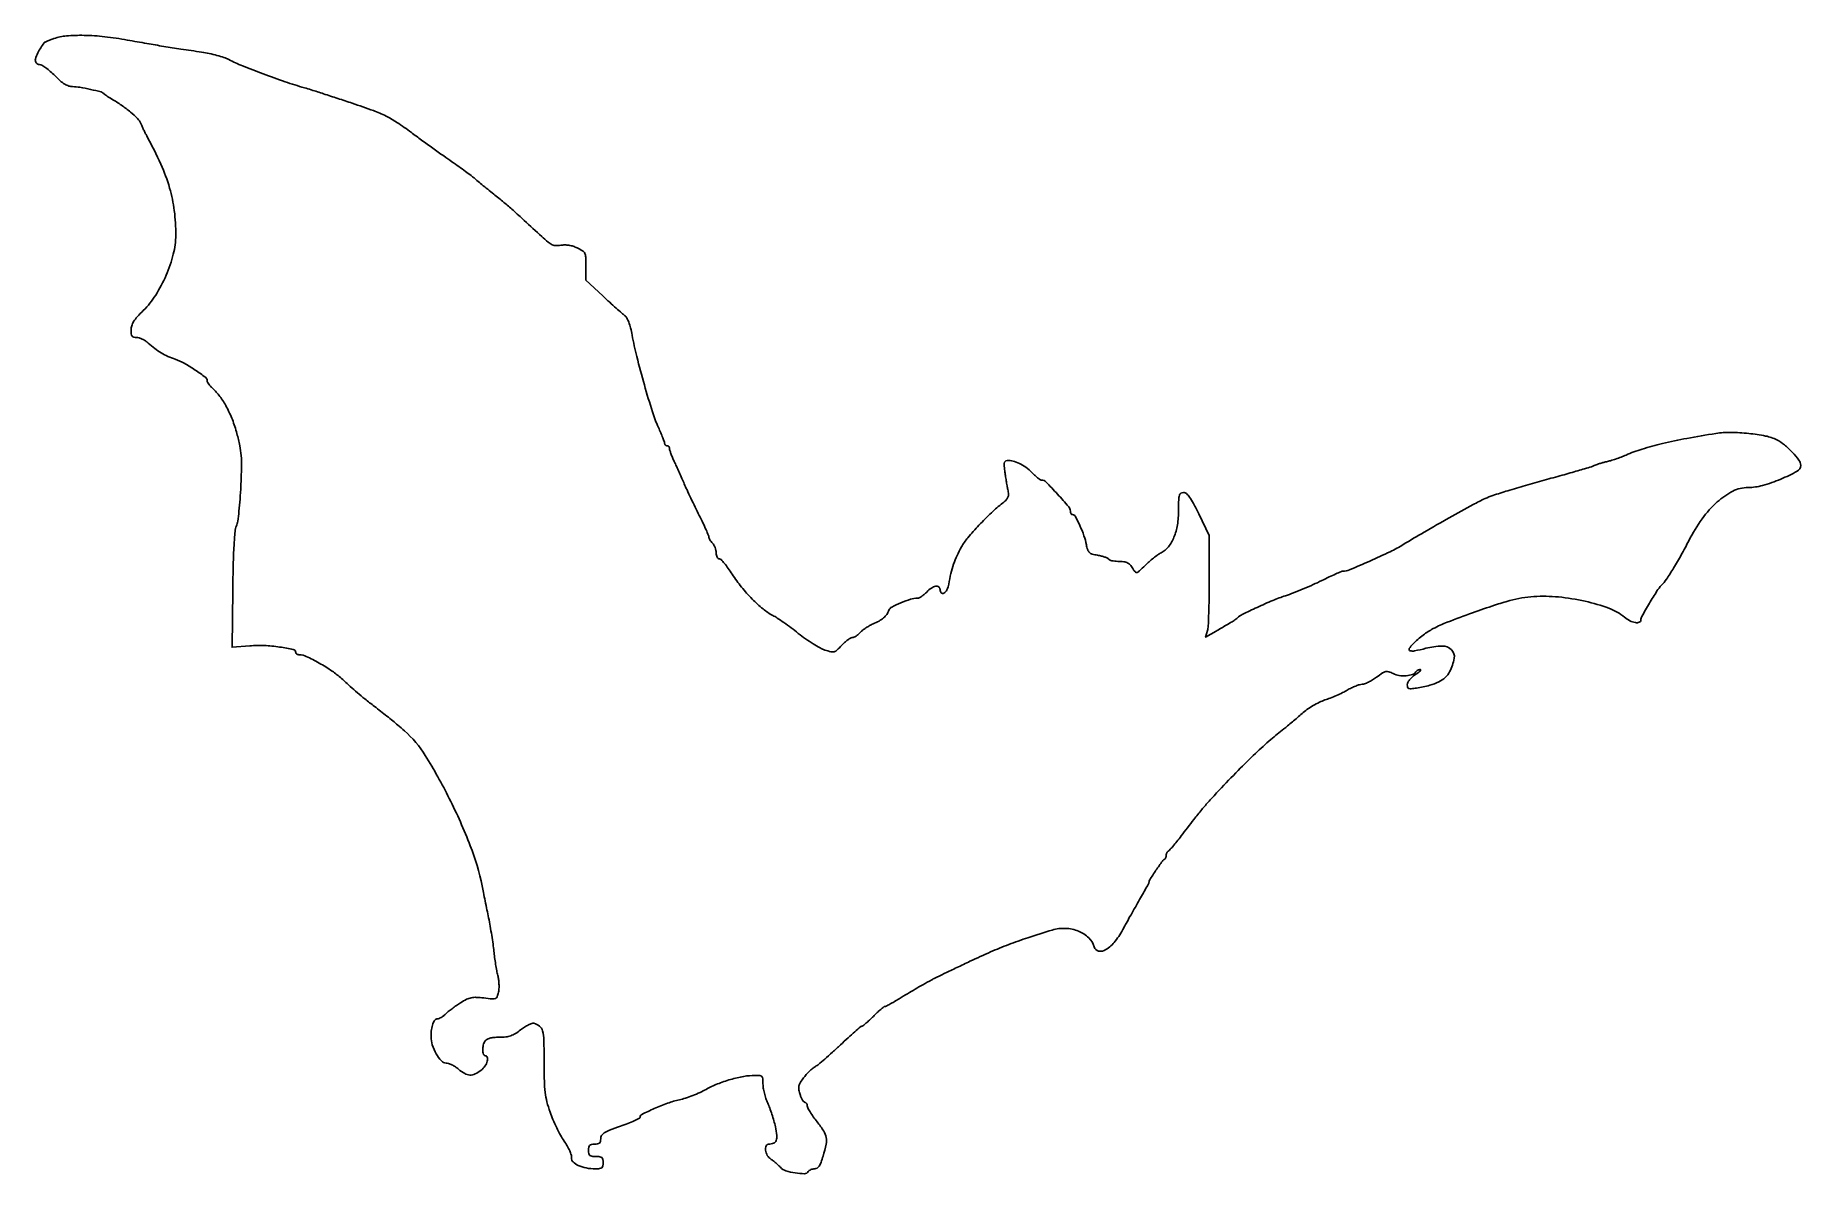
# Model space of a CAD drawing. Extents: x 0 to 718, y 0 to 463.
import ezdxf

# ---------------------------------------------------------------- set-up
doc = ezdxf.new("R2010")
doc.units = 0

msp = doc.modelspace()

# ---------------------------------------------------------------- linework, layer by layer
msp.add_lwpolyline([(7.675591, 461.548365, 0.00564), (6.193594, 461.00094, 0.008337), (4.907553, 460.484607, 0.004427), (3.837911, 460.023113, 0.14257), (3.622931, 459.842257, 0.018032), (1.114887, 455.770773, 0.078118), (0.117803, 453.122783, 0.219927), (0.4606, 451.650506, 0.231264), (1.791792, 451, -0.135195), (2.746689, 450.736998, -0.022425), (4.354567, 449.678125, -0.023207), (6.177757, 448.222942, -0.018691), (8, 446.5, 0.018056), (10.218858, 444.396716, 0.042028), (12.056801, 443.032424, 0.056746), (13.692135, 442.260194, 0.082135), (15.265388, 442, -0.04255), (18.221129, 441.748011, -0.013679), (22.540819, 440.883813, -0.008391), (26.825014, 439.828172, -0.153094), (28, 439.087909, 0.060493), (28.337122, 438.776863, 0.008378), (29.120603, 438.232073, 0.009498), (30.075702, 437.617397, 0.007919), (31.112692, 437, -0.020967), (35.148843, 434.452065, -0.02387), (38.779885, 431.675878, -0.024795), (41.620376, 429.029306, -0.091826), (42.97326, 427, 0.007488), (43.481147, 425.862229, 0.004252), (44.127999, 424.5, 0.004244), (44.803136, 423.138408, 0.006985), (45.399822, 422, -0.0181), (51.129746, 410.450735, -0.034986), (54.707491, 400.781914, -0.039839), (56.61601, 391.594779, -0.032954), (57.208676, 381.612806, -0.060964), (56.209968, 373.874911, -0.039302), (53.287934, 365.307672, -0.03912), (49.032095, 357.240839, -0.057471), (44.005173, 351.005092, 0.01483), (41.546035, 348.436511, 0.043275), (40.066997, 346.480722, 0.062711), (39.271032, 344.771067, 0.077773), (39, 343.039162, 0.029363), (39.093569, 341.44721, 0.131255), (39.435924, 340.586158, 0.173521), (40.102577, 340.141995, 0.061101), (41.260218, 340, -0.076131), (42.304087, 339.840131, -0.035018), (43.587871, 339.336361, -0.03365), (44.890823, 338.605441, -0.039615), (46.010218, 337.740804, 0.022195), (48.627678, 335.569499, 0.026807), (51.272589, 333.78123, 0.02749), (54.034005, 332.32266, 0.025718), (57, 331.139522, -0.045322), (60.667202, 329.507494, -0.020598), (65.146442, 326.758242, -0.012956), (69.292184, 323.813637, -0.235603), (69.998067, 322.404988, 0.121792), (70.133915, 321.85969, 0.031068), (70.612405, 321.076902, 0.029789), (71.28787, 320.224907, 0.026339), (72.086717, 319.421523, -0.050619), (75.106391, 316.07486, -0.03432), (77.854741, 311.732942, -0.031507), (80.216108, 306.620735, -0.026548), (82.072932, 300.953808, -0.016284), (83.235013, 296.012681, -0.030865), (83.792052, 291.96359, -0.023719), (83.922519, 287.233432, -0.006117), (83.677517, 279.600531, -0.007557), (83.363254, 274.319195, -0.009241), (82.903701, 269.393605, -0.007959), (82.376826, 265.281335, -0.062998), (81.867303, 263.434368, 0.07698), (81.295911, 261.113017, 0.007805), (80.885581, 255.430331, 0.008018), (80.5728, 247.699505, 0.003347), (80.388079, 237.268343), (80.132243, 214.036686), (87.316122, 214.642568, -0.032244), (93.126351, 214.756893, -0.024863), (99.438327, 214.158585, -0.016875), (105.008203, 213.156722, -0.353478), (106, 211.929102, 0.161399), (106.117457, 211.57471, 0.096435), (106.449002, 211.272924, 0.077892), (106.943941, 211.069073, 0.058875), (107.528517, 211, -0.113322), (110.286082, 210.366883, -0.015932), (115.490079, 207.636266, -0.019341), (120.771241, 204.370963, -0.038239), (124.635448, 201.316572, 0.003696), (128.174415, 198.098603, 0.006982), (131.083241, 195.564952, 0.006834), (134.102396, 193.078501, 0.003379), (138.00002, 190, -0.000645), (143.043847, 186.060772, -0.004396), (145.513586, 184.091497, -0.006674), (147.512834, 182.423654, -0.002717), (150.190086, 180.10355, -0.074531), (158.679439, 170.076097, -0.022418), (168.444459, 152.573751, -0.023189), (176.967501, 133.370304, -0.042848), (181.775985, 117, 0.000121), (182.311296, 114.363217, 0.000055), (183.013112, 110.9125, 0.000054), (183.754048, 107.273498, 0.000074), (184.421441, 104, -0.006454), (185.052287, 100.690611, -0.004496), (185.682357, 96.940625, -0.004536), (186.221866, 93.331875, -0.009364), (186.565063, 90.5, 0.008122), (186.870991, 87.922077, 0.006366), (187.283743, 85.136357, 0.006442), (187.734225, 82.55408, 0.015671), (188.150296, 80.666321, -0.029421), (188.474094, 78.977675, -0.021401), (188.641902, 77.072012, -0.021741), (188.644755, 75.244279, -0.0436), (188.459112, 73.813838, -0.036861), (187.908904, 71.969338, -0.211135), (187.20787, 71.260324, -0.116969), (185.96621, 71.08279, -0.008359), (182.4766, 71.459657, 0.019371), (179.405883, 71.723035, 0.062285), (177.364379, 71.56433, 0.066319), (175.494299, 70.914499, 0.024059), (173.044543, 69.528119, 0.010901), (171.325856, 68.390016, 0.009285), (169.562523, 67.117074, 0.009391), (168.000999, 65.898594, 0.026005), (166.965979, 64.965979, -0.031711), (166.111611, 64.213614, -0.031964), (165.171142, 63.577506, -0.033709), (164.282924, 63.133678, -0.099325), (163.616631, 63, 0.232509), (162.580818, 62.490801, 0.078671), (161.752655, 60.974777, 0.055072), (161.201972, 58.653496, 0.029508), (161.013655, 55.710162, 0.079905), (161.536302, 52.355974, 0.051183), (163.133919, 48.742838, 0.052378), (165.205549, 45.860924, 0.213895), (167.125968, 45, -0.084425), (168.131764, 44.828953, -0.030578), (169.47148, 44.265625, -0.029283), (170.891641, 43.456779, -0.030817), (172.182369, 42.5, 0.045937), (174.710072, 40.741997, 0.117885), (176.835997, 40.127917, 0.124577), (178.935518, 40.556496, 0.054372), (181.365141, 42.07258, 0.075489), (182.951531, 43.76325, 0.083638), (183.897054, 45.792644, 0.141183), (183.879359, 47.346034, 0.331083), (183, 48, -0.336797), (182.281496, 48.545903, -0.066752), (182.044426, 50.252499, -0.057683), (182.272868, 52.311166, -0.084713), (182.97171, 53.988467, -0.133717), (183.681345, 54.637916, -0.055701), (184.904499, 55.103909, -0.041903), (186.59844, 55.392868, -0.020711), (188.780376, 55.488467, 0.027448), (191.412245, 55.639311, 0.055811), (193.430067, 56.098255, 0.056071), (195.290486, 56.990457, 0.02795), (197.427107, 58.5, -0.024668), (198.994759, 59.623051, -0.029324), (200.579901, 60.5174, -0.030298), (201.977258, 61.099116, -0.135931), (202.853129, 61.154978, -0.123958), (205.112281, 60.054828, -0.154777), (206.352982, 58.092694, -0.058095), (206.889956, 54.300673, -0.006153), (207, 45.358775, 0.006004), (207.09126, 37.759268, 0.023677), (207.424843, 33.092599, 0.03298), (208.133905, 29.296149, 0.021389), (209.425818, 25.019215, 0.017276), (210.594912, 22.011013, 0.012146), (212.107293, 18.709089, 0.012275), (213.711012, 15.616208, 0.025007), (215.147778, 13.287995, -0.021551), (216.390037, 11.305752, -0.024653), (217.39779, 9.309135, -0.024867), (218.075798, 7.552772, -0.112558), (218.178767, 6.466507, 0.237345), (218.755905, 4.816111, 0.083828), (220.882288, 3.35806, 0.063104), (224.083627, 2.340503, 0.04546), (227.820998, 2, 0.026458), (229.56, 2.092087, 0.141072), (230.4321, 2.446603, 0.179331), (230.869228, 3.160366, 0.048693), (231, 4.5, 0.047675), (230.873428, 5.824437, 0.173074), (230.45, 6.541667, 0.144586), (229.613599, 6.902765, 0.030103), (228, 7, -0.030103), (226.386401, 7.097235, -0.144586), (225.55, 7.458333, -0.173074), (225.126572, 8.175563, -0.047675), (225, 9.5, -0.045527), (225.115743, 10.768514, -0.152009), (225.5, 11.5, -0.152009), (226.231486, 11.884257, -0.045527), (227.5, 12, 0.045028), (228.730097, 12.111004, 0.138961), (229.472482, 12.47526, 0.152545), (229.873276, 13.150388, 0.058022), (230.002598, 14.25, -0.144969), (230.388437, 15.547293, -0.107539), (231.45804, 16.604402, -0.048503), (233.616221, 17.696179, -0.007977), (238.002598, 19.32451, 0.008356), (241.068116, 20.465152, 0.013225), (243.650763, 21.555172, 0.007134), (245.743013, 22.54039, 0.286591), (246, 22.951917, -0.285195), (246.736684, 24.138413, -0.010293), (251.779269, 26.505797, -0.018816), (257.230067, 28.687466, -0.030945), (262, 30.065396, 0.02452), (264.492823, 30.75097, 0.013654), (267.458268, 31.815739, 0.013594), (270.406786, 33.059628, 0.021385), (272.857933, 34.302155, -0.033982), (277.455116, 36.488873, -0.024457), (282.838472, 38.315666, -0.024804), (288.211131, 39.565959, -0.043587), (292.75, 39.984379, -0.026132), (294.686373, 39.892438, -0.182499), (295.51969, 39.478824, -0.167551), (295.910342, 38.597031, -0.021257), (296, 36.489102, 0.040837), (296.134749, 34.842024, 0.019627), (296.561352, 32.764293, 0.019313), (297.179124, 30.618985, 0.026136), (297.910987, 28.739102, -0.017915), (298.730692, 26.731792, -0.009263), (299.617756, 24.169961, -0.009196), (300.433347, 21.499585, -0.013773), (301.03775, 19.137361, -0.02559), (301.659805, 15.551693, -0.124055), (301.401779, 13.518692, -0.208226), (300.307186, 12.420326, -0.091324), (298.25, 12.015313, 0.308793), (297.246296, 11.311924, 0.127122), (297.058793, 9.576735, 0.09044), (297.767703, 7.477227, 0.115856), (299.134176, 5.970759, -0.015744), (300.08165, 5.27282, -0.009309), (301.169426, 4.384155, -0.00931), (302.223247, 3.455712, -0.01576), (303.06576, 2.634874, 0.122698), (305.319283, 1.222939, 0.040699), (309.140942, 0.311247, 0.03779), (312.87803, 0.021849, 0.260398), (314.428701, 0.884636, -0.101024), (314.830811, 1.31202, -0.052066), (315.474326, 1.672362, -0.048736), (316.241509, 1.917286, -0.052957), (317.020276, 2, 0.147506), (318.007057, 2.297586, 0.100027), (318.843021, 3.1332, 0.057812), (319.620644, 4.661326, 0.01664), (320.461259, 7.181501, 0.020002), (321.678726, 11.975996, 0.096161), (321.726232, 14.779417, 0.100792), (320.719365, 17.332139, 0.023077), (318, 21.119216, -0.012523), (316.468169, 23.160182, -0.016282), (315.175, 25.107356, -0.013963), (314.206901, 26.775828, -0.125104), (314, 27.589798, 0.062112), (313.932757, 28.129015, 0.080424), (313.734986, 28.585753, 0.09792), (313.441898, 28.891446, 0.154008), (313.097825, 29, -0.219734), (312.680653, 29.192635, -0.035379), (312.135538, 29.932657, -0.033481), (311.578573, 30.958953, -0.023717), (311.088838, 32.175004, -0.034501), (310.58791, 34.010285, -0.092396), (310.570084, 35.359761, -0.083179), (311.042272, 36.707309, -0.024435), (312.195301, 38.580073, -0.026657), (313.228855, 39.928324, -0.019679), (314.50623, 41.308626, -0.020001), (315.820632, 42.52031, -0.041444), (316.954288, 43.332929, 0.037404), (318.388835, 44.343809, 0.005533), (321.102197, 46.627812, 0.006211), (324.250452, 49.406799, 0.005307), (327.5, 52.411164, -0.004044), (330.617667, 55.308233, -0.006275), (333.358961, 57.752101, -0.002317), (335.74165, 59.803886, -0.172381), (336.211357, 59.983304, 0.165642), (336.644761, 60.142378, 0.007523), (337.877069, 61.170096, 0.011887), (339.313942, 62.466205, 0.008171), (340.882938, 64, -0.008443), (342.452408, 65.53259, -0.012301), (343.890705, 66.825, -0.007856), (345.123936, 67.846384, -0.170628), (345.560982, 68, 0.119483), (346.031613, 68.114094, 0.004992), (347.569181, 68.925663, 0.008386), (349.379229, 69.943879, 0.005837), (351.389401, 71.151193, -0.002704), (354.752273, 73.199721, -0.003596), (357.832521, 75.023273, -0.003513), (360.99536, 76.835491, -0.0024), (364.612995, 78.851848, -0.012626), (365.906936, 79.522913, -0.000714), (369.965567, 81.492255, -0.001094), (374.805298, 83.819022, -0.000802), (380.184681, 86.380157, -0.007796), (388.568028, 90.196059, -0.012078), (395.930684, 93.200187, -0.01137), (403.744362, 95.968645, -0.005958), (413.581836, 99.074944, -0.083838), (418.997377, 99.764535, -0.084906), (424.313647, 98.63121, -0.094822), (428.482776, 95.967626, -0.142782), (430.647108, 92.269899, 0.294325), (432.49837, 90.536927, 0.189017), (435.484055, 91.122607, 0.086426), (439.252418, 94.561752, 0.04465), (442.702438, 99.951631, -0.006064), (443.671458, 101.758488, -0.001726), (445.220404, 104.541702, -0.001738), (446.99104, 107.67203, -0.001841), (448.75, 110.730431, 0.002726), (450.37893, 113.574382, 0.004218), (451.751562, 116.049957, 0.001404), (452.911788, 118.199077, 0.123679), (453, 118.55024, -0.145172), (453.295826, 119.547651, -0.003975), (455.825593, 123.370355, -0.00415), (458.40861, 127.139, -0.136696), (459.25, 127.833333, 0.123391), (459.537311, 128.058056, 0.05973), (459.779687, 128.460417, 0.053877), (459.944308, 128.965273, 0.051935), (460, 129.5, -0.056354), (460.060457, 130.0347, -0.057193), (460.238736, 130.539583, -0.06304), (460.501602, 130.941138, -0.119576), (460.812719, 131.166667, 0.114658), (461.296861, 131.510507, 0.00482), (462.690153, 133.114244, 0.008096), (464.303628, 135.071312, 0.005646), (466.062719, 137.328632, -0.002066), (471.220095, 144.045371, -0.008495), (474.429991, 148.047866, -0.010641), (477.413889, 151.489963, -0.004684), (481.5, 155.921525, -0.005857), (489.245529, 163.974425, -0.008466), (496.292863, 170.893375, -0.00966), (502.539224, 176.596349, -0.018487), (507.802888, 180.884872, 0.00905), (509.31306, 182.06857, 0.003884), (511.287835, 183.700625, 0.003842), (513.365215, 185.472205, 0.00506), (515.230826, 187.121445, -0.030125), (517.229125, 188.717014, -0.019477), (519.71468, 190.326429, -0.019585), (522.276339, 191.714266, -0.034657), (524.5, 192.623257, 0.014795), (526.711877, 193.426537, 0.009481), (529.232058, 194.482873, 0.009527), (531.663102, 195.612316, 0.017554), (533.587858, 196.636685, -0.018876), (535.298475, 197.541293, -0.019379), (537.057708, 198.305776, -0.01954), (538.630052, 198.848048, -0.073389), (539.659718, 199, 0.091211), (540.677638, 199.187249, 0.023816), (542.207252, 199.854726, 0.023391), (543.906485, 200.795987, 0.022019), (545.546128, 201.909707, -0.013171), (547.978609, 203.625614, -0.09487), (549.29489, 204.180325, -0.135483), (550.512069, 204.107619, -0.037083), (552.297256, 203.346283, 0.082792), (554.705697, 202.569365, 0.056475), (557.586735, 202.471355, 0.059245), (560.159339, 202.985288, 0.177245), (561.547549, 204.076937, -0.081379), (561.853759, 204.428914, -0.054371), (562.300305, 204.723901, -0.053368), (562.811137, 204.921164, -0.069117), (563.309017, 204.983153, -0.50553), (563.452271, 204.782715, -0.115605), (563.195461, 204.359857, -0.040446), (562.418876, 203.686973, -0.015881), (561.25, 202.884952, 0.037024), (559.962784, 201.919295, 0.044891), (558.91987, 200.82954, 0.050985), (558.223494, 199.747468, 0.118031), (558, 198.813901, 0.077703), (558.16291, 197.771945, 0.235011), (558.649796, 197.271667, 0.11321), (559.63565, 197.160928, 0.013443), (561.828751, 197.471068, 0.021317), (567.117999, 198.598407, 0.051892), (570.850504, 199.987648, 0.07096), (573.460529, 201.779736, 0.087736), (575.248446, 204.119936, 0.075044), (577.099976, 209.568619, 0.247933), (575.98603, 213.066589, 0.204746), (572.184085, 214.55226, 0.053896), (565.569948, 213.626401, -0.011165), (560.968588, 212.57599, -0.128433), (559.131539, 212.674108, -0.488697), (558.820345, 213.51917, -0.058861), (560.259062, 215.320762, -0.029647), (564.479539, 219.022852, -0.044502), (568.596763, 221.672554, -0.028867), (574.267791, 224.240364, -0.005936), (584.566742, 228.065117, -0.005204), (593.546075, 231.173997, -0.015998), (599.707454, 233.018726, -0.022546), (604.657077, 234.093533, -0.025249), (609.5, 234.668932, -0.041448), (619.482224, 234.518423, -0.031311), (630.310383, 232.765143, -0.031818), (640.03925, 229.896423, -0.084041), (646.326725, 226.312778, 0.051935), (648.554022, 224.847297, 0.075439), (650.777879, 224.091571, 0.129148), (652.360892, 224.218299, 0.318685), (653, 225.119189, -0.129822), (653.396149, 226.619217, -0.004439), (656.471532, 231.925347, -0.007571), (659.557698, 236.966954, -0.051698), (661.360036, 239.252484, 0.044197), (663.395757, 241.755983, 0.010694), (666.291926, 246.244868, 0.010716), (669.452526, 251.637095, 0.009588), (672.502725, 257.361701, -0.037442), (677.921088, 266.294568, -0.054573), (684.050656, 273.156045, -0.065709), (690.42014, 277.526848, -0.117155), (696.565724, 279.010824, 0.067812), (702.505451, 279.842443, 0.030968), (709.913736, 282.433371, 0.024375), (716.563862, 285.621943, 0.275403), (718, 288.031525, 0.161021), (717.31107, 290.115313, 0.029075), (714.656608, 293.28776, 0.032031), (711.380672, 296.351176, 0.054428), (708.24393, 298.402231, 0.068691), (703.751002, 299.957169, 0.022855), (696.849233, 301.002495, 0.023337), (689.541144, 301.426455, 0.040878), (683.5, 301.000277, 0.008036), (671.728693, 299.001328, 0.01292), (661.774514, 296.878419, 0.015189), (653.50831, 294.623261, 0.027881), (646.96012, 292.214717, -0.011382), (644.971268, 291.407762, -0.008527), (642.747061, 290.606867, -0.00863), (640.626219, 289.924429, -0.019465), (638.992943, 289.49845, 0.011986), (637.568365, 289.149569, 0.011038), (636.122148, 288.723948, 0.011107), (634.850187, 288.287549, 0.035498), (634.032823, 287.918916, -0.05166), (632.871595, 287.439652, -0.001316), (627.423987, 285.840294, -0.002794), (621.006952, 284.013477, -0.001901), (613.687133, 282.00376, 0.004365), (606.104177, 279.881565, 0.00496), (598.876826, 277.712779, 0.004524), (592.77632, 275.755275, 0.027417), (589.687133, 274.541553, 0.01799), (584.752053, 272.06466, 0.002713), (575.078484, 266.697211, 0.003293), (564.83533, 260.851705, 0.005694), (556.406482, 255.838639, -0.024799), (550.992287, 252.892433, -0.008302), (542.809484, 249.118207, -0.004638), (534.461048, 245.526574, -0.099578), (531.84324, 245, 0.101114), (531.203243, 244.869237, 0.003681), (528.912908, 243.87256, 0.006604), (526.216149, 242.632437, 0.004572), (523.19795, 241.161906, -0.009957), (519.741034, 239.523452, -0.006562), (515.705023, 237.771363, -0.006604), (511.732769, 236.169885, -0.012675), (508.5, 235.009295, 0.018748), (503.337942, 233.084993, 0.009461), (496.975696, 230.29526, 0.006064), (490.928457, 227.416624, 0.086212), (489, 226.015243, -0.054598), (488.3293, 225.460197, -0.007234), (486.773876, 224.468116, -0.005451), (484.353246, 223.009225, -0.001263), (480.248391, 220.609807), (475.996781, 218.138994), (476.748391, 220.819497, 0.055892), (477.04499, 222.63763, 0.003613), (477.274729, 228.000102, 0.005234), (477.435792, 234.410024, 0.003875), (477.484731, 241.5), (477.469462, 259.5), (473.225095, 268.25, 0.008594), (471.039221, 272.565788, 0.033283), (469.465573, 275.117841, 0.057104), (468.173713, 276.552195, 0.182882), (466.990364, 277, 0.146829), (465.925022, 276.68026, 0.181293), (465.319261, 275.847618, 0.061299), (465.053924, 274.065714, 0.006344), (465, 269.815724, -0.039152), (464.531458, 263.841297, -0.057821), (463.1199, 258.781189, -0.069196), (460.872656, 254.907918, -0.107827), (457.913437, 252.455237, 0.033789), (456.554749, 251.631904, 0.01354), (454.809342, 250.333913, 0.013326), (452.99729, 248.828708, 0.016398), (451.393003, 247.326337, -0.007524), (449.124659, 245.125254, -0.100531), (448.142471, 244.516409, -0.284509), (447.435164, 244.659672, -0.079277), (446.712617, 245.593821, 0.048046), (445.565191, 247.284926, 0.098223), (444.326457, 248.292403, 0.087873), (442.703306, 248.815374, 0.032912), (440.309017, 248.984687, -0.026423), (439.046002, 249.05756, -0.032981), (437.889635, 249.263692, -0.034865), (436.974671, 249.558844, -0.160219), (436.553777, 249.912988, 0.147625), (436.109004, 250.306313, 0.023077), (435.010569, 250.751181, 0.023979), (433.626087, 251.165406, 0.018852), (432.092664, 251.484345, -0.025892), (429.860872, 251.981406, -0.120491), (428.718599, 252.621458, -0.128366), (428.038424, 253.694649, -0.031038), (427.519093, 255.74992, 0.03904), (426.545712, 259.358283, 0.022309), (424.845016, 263.541573, 0.014018), (422.96161, 267.354666, 0.27783), (421.889873, 268, -0.153497), (421.550495, 268.106701, -0.098012), (421.2614, 268.407138, -0.080599), (421.066339, 268.856046, -0.062346), (421, 269.386002, 0.179798), (420.325944, 271.199882, 0.007907), (415.773797, 276.313201, 0.007395), (411.043038, 281.310499, 0.20219), (409.407659, 282, -0.136585), (408.851779, 282.154736, -0.02433), (407.947576, 282.762285, -0.024711), (406.930135, 283.601488, -0.020075), (405.924314, 284.595014, 0.039729), (403.560641, 286.753158, 0.041025), (400.909505, 288.484633, 0.044285), (398.268909, 289.626171, 0.080052), (395.948966, 290, 0.071716), (394.78441, 289.832102, 0.234521), (394.22957, 289.318223, 0.110891), (394.077773, 288.257274, 0.011679), (394.33472, 285.75, 0.005148), (394.590168, 283.8802, 0.00357), (394.915747, 281.771856, 0.003601), (395.257508, 279.751304, 0.007401), (395.559852, 278.175468, -0.033647), (395.81969, 276.292022, -0.109481), (395.634664, 275.053261, -0.105936), (394.939175, 273.985778, -0.030412), (393.449603, 272.675468, 0.024677), (388.90835, 268.772144, 0.014374), (383.841136, 263.677591, 0.013904), (379.310246, 258.575329, 0.044652), (376.712796, 254.85183, 0.022502), (374.920249, 251.365028, 0.024954), (373.515526, 247.847703, 0.023754), (372.415451, 244.058769, 0.017189), (371.538895, 239.75, -0.071306), (370.806901, 237.454537, -0.139242), (369.539529, 236.031978, -0.367572), (368.504567, 236.175889, -0.184075), (368, 237.5, 0.227757), (367.469647, 238.603902, 0.217786), (366.260563, 238.907709, 0.108793), (364.473507, 238.153345, 0.051851), (362.58758, 236.5, -0.028551), (361.593508, 235.543189, -0.031051), (360.523205, 234.734375, -0.032667), (359.528879, 234.165408, -0.114098), (358.813468, 234, 0.075086), (356.013155, 233.577086, 0.024552), (352.078437, 232.145805, 0.019592), (348.37393, 230.414666, 0.185281), (347.22835, 229.129556, -0.063081), (346.330003, 227.435741, -0.061249), (345.030007, 226.000487, -0.051471), (343.217907, 224.735026, -0.027752), (340.764742, 223.54617, 0.027969), (339.361266, 222.865262, 0.020216), (337.876715, 221.959044, 0.020518), (336.532269, 220.979792, 0.041195), (335.57471, 220.082554, -0.033458), (334.750101, 219.285607, -0.034158), (333.831995, 218.61175, -0.036294), (332.9568, 218.142328, -0.105326), (332.288642, 218, 0.132918), (331.567065, 217.804729, 0.026826), (330.447171, 217.06746, 0.026579), (329.200597, 216.040713, 0.02213), (327.987704, 214.825394, -0.017855), (326.095601, 212.896824, -0.123329), (324.950144, 212.25035, -0.127772), (323.653655, 212.231899, -0.019712), (321.159426, 212.947385, -0.046612), (319.193734, 213.806254, -0.013867), (316.368069, 215.472589, -0.013781), (313.28206, 217.53043, -0.014474), (310.365352, 219.723075, 0.007762), (307.480173, 221.953254, 0.007455), (304.488572, 224.12355, 0.007409), (301.794573, 225.958257, 0.026614), (300, 227.009369, -0.052261), (296.015144, 229.626181, -0.026789), (291.591886, 233.65736, -0.025405), (287.254837, 238.529331, -0.026514), (283.5, 243.749454, 0.013184), (281.876682, 246.138039, 0.019009), (280.307813, 248.154117, 0.015059), (278.928686, 249.696979, 0.20382), (278.25, 249.991254, -0.18585), (277.772714, 250.178853, -0.088959), (277.367188, 250.710824, -0.069149), (277.092241, 251.498587, -0.049471), (277, 252.428571, 0.052818), (276.889848, 253.468414, 0.038434), (276.559375, 254.584375, 0.039096), (276.074739, 255.60614, 0.066186), (275.5, 256.357143, -0.030078), (274.925944, 257.004757, -0.031097), (274.440625, 257.709677, -0.032727), (274.100911, 258.369691, -0.102838), (274, 258.855131, 0.100697), (273.863522, 259.525925, 0.003899), (272.852008, 261.858096, 0.006817), (271.589243, 264.60665, 0.004743), (270.091942, 267.67656, -0.002792), (268.436122, 271.038131, -0.002247), (266.692124, 274.670614, -0.00227), (265.111144, 278.041257, -0.005811), (264.006005, 280.5, 0.001969), (263.03269, 282.710723, 0.001329), (261.905622, 285.225557, 0.001339), (260.802764, 287.651604, 0.002664), (259.914063, 289.565724, -0.010271), (259.181207, 291.209181, -0.012328), (258.562256, 292.785023, -0.011071), (258.105615, 294.129287, -0.07648), (258, 294.815724, 0.083072), (257.924333, 295.268012, 0.09269), (257.70625, 295.652119, 0.100587), (257.381426, 295.908967, 0.117679), (257, 296, -0.096007), (256.618316, 296.07397, -0.097181), (256.29375, 296.285045, -0.098625), (256.076451, 296.600079, -0.102155), (256, 296.970365, 0.08704), (255.890938, 297.592128, 0.00593), (255.258405, 299.276977, 0.008342), (254.442419, 301.275218, 0.006157), (253.475422, 303.460022, -0.030981), (251.055345, 309.754433, -0.006967), (247.758187, 320.756021, -0.007611), (244.680235, 332.232714, -0.017386), (242.794212, 340.993812, 0.017267), (242.170783, 343.893145, 0.030788), (241.431622, 346.217539, 0.037861), (240.602118, 347.956307, 0.097925), (239.694007, 349, -0.015412), (238.564902, 349.932547, -0.002173), (236.306768, 351.935211, -0.002477), (233.655532, 354.330922, -0.002105), (230.87969, 356.885826), (224, 363.271652), (224, 369.021885, 0.011587), (223.915954, 372.648121, 0.098987), (223.525779, 374.217501, 0.140956), (222.603821, 375.26641, 0.031658), (220.502423, 376.431826, 0.03499), (218.811987, 377.093546, 0.036484), (217.069108, 377.502043, 0.037948), (215.355469, 377.641895, 0.046226), (213.752423, 377.502374, -0.055538), (211.82615, 377.370722, -0.097937), (210.282109, 377.74526, -0.064902), (208.601017, 378.805898, -0.013868), (206, 381.088102, 0.001363), (198.936992, 387.605084, 0.004841), (194.357179, 391.726817, 0.006826), (190.588666, 394.962489, 0.005693), (186.5, 398.298915, -0.001686), (184.056241, 400.260656, -0.001792), (181.675, 402.199601, -0.001704), (179.637017, 403.882882, -0.00827), (178.5, 404.860806, 0.019672), (177.314682, 405.834155, 0.003562), (175.03125, 407.538014, 0.003833), (172.326611, 409.494573, 0.003465), (169.5, 411.477175, -0.00329), (166.148246, 413.826371, -0.001469), (161.765625, 416.960718, -0.001454), (157.149002, 420.303386, -0.001971), (153, 423.351016, 0.01236), (147.15605, 427.459517, 0.031959), (142.696295, 430.037597, 0.027211), (137.550455, 432.248724, 0.006974), (129, 435.249143, 0.001355), (123.082006, 437.215722, 0.001454), (117.290625, 439.104155, 0.001375), (112.306676, 440.698157, 0.006887), (109.5, 441.544948, -0.012004), (101.697013, 443.986538, -0.007602), (92.718479, 447.187492, -0.007429), (84.330426, 450.465307, -0.022152), (78.731533, 453.044472, 0.03844), (76.789414, 453.863606, 0.014226), (73.94579, 454.724091, 0.014001), (70.776529, 455.490905, 0.016398), (67.731533, 456.034307, -0.001606), (59.258275, 457.289072, -0.002874), (52.304677, 458.382551, -0.002955), (45.49742, 459.534489, -0.001821), (37.5, 460.966536, 0.017506), (28.346442, 462.310835, 0.02283), (19.899215, 462.862017, 0.025372), (12.732497, 462.638151, 0.065242)], format="xyb", close=True)

doc.saveas('drawing.dxf')
